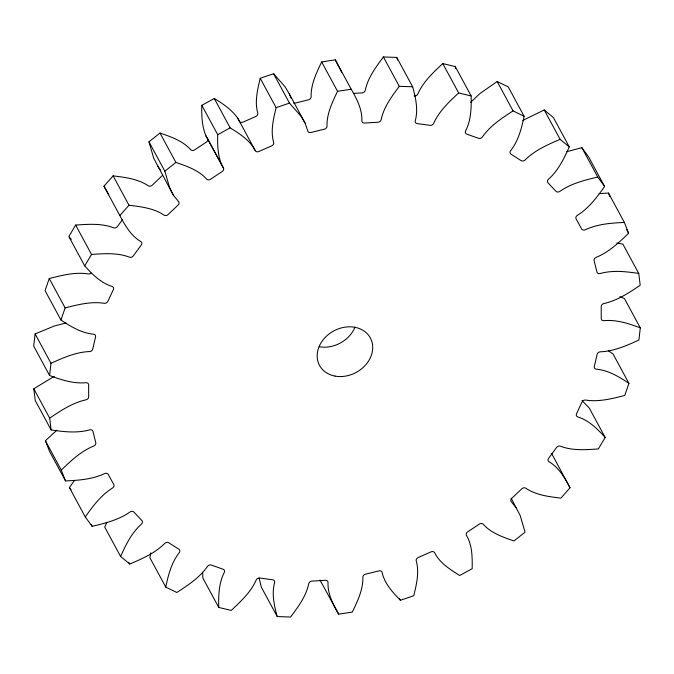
<?xml version="1.0" encoding="UTF-8"?>
<svg xmlns="http://www.w3.org/2000/svg" width="674" height="674" viewBox="0 0 674 674"><rect width="100%" height="100%" fill="white"/><g stroke="black" fill="none" stroke-linecap="round" stroke-linejoin="round"><path stroke-width="1.01" d="M516.57 508.28L511.473 501.945A3.025 2.469 -28.4 0 1 511.836 498.271L521.76 488.844A3.025 2.469 -28.4 0 1 525.872 488.271C536.108 495.188 548.931 496.637 560.903 498.145L570.019 487.791C564.913 477.976 558.948 467.604 549.141 461.85A3.025 2.469 -28.4 0 1 548.644 458.32L556.497 447.561A3.025 2.469 -28.4 0 1 560.532 446.247C572.512 450.83 585.799 449.777 598.36 448.935L605.168 437.451C597.577 429.018 588.983 420.416 577.896 416.945A3.025 2.469 -28.4 0 1 576.556 413.71L581.982 402.083A3.025 2.469 -28.4 0 1 585.757 400.078C598.857 402.134 612.102 398.671 624.747 395.469L628.935 383.363C619.162 376.774 608.437 370.346 596.465 369.183A3.025 2.469 -28.4 0 1 594.35 366.386L597.105 354.406A3.025 2.469 -28.4 0 1 600.467 351.803C614.006 351.289 626.719 345.568 638.901 340.092L640.3 327.884C628.8 323.52 616.499 319.501 604.039 320.656A3.025 2.469 -28.4 0 1 601.242 318.423L601.208 306.611A3.025 2.469 -28.4 0 1 604.005 303.519C617.35 300.57 629.044 292.786 640.207 285.22L638.75 273.45C626.095 271.529 612.809 270.021 600.29 273.492A3.025 2.469 -28.4 0 1 596.928 271.917L594.114 260.779A3.025 2.469 -28.4 0 1 596.22 257.342C608.807 252.177 618.985 242.615 628.606 233.255L624.368 222.437C611.183 223.035 597.476 224.029 585.386 229.741A3.025 2.469 -28.4 0 1 581.603 228.89L576.135 218.924A3.025 2.469 -28.4 0 1 577.449 215.292C588.781 208.207 597.012 197.221 604.612 186.462L597.762 177.068C584.678 180.11 571.122 183.513 559.968 191.315A3.025 2.469 -28.4 0 1 555.932 191.231L548.038 182.873A3.025 2.469 -28.4 0 1 548.526 179.2C558.19 170.556 564.079 158.567 569.269 146.89L560.111 139.333C547.709 144.64 534.853 150.268 525.156 159.907A3.025 2.469 -28.4 0 1 521.044 160.589L511.077 154.203A3.025 2.469 -28.4 0 1 510.698 150.639C518.382 140.799 521.617 128.296 524.119 116.273L513.057 110.881C501.877 118.161 490.192 125.76 482.466 136.873A3.025 2.469 -28.4 0 1 478.456 138.288L466.846 134.16A3.025 2.469 -28.4 0 1 465.624 130.874C471.092 120.183 471.438 107.705 471.143 95.944L458.657 92.953C449.145 101.841 439.094 111.109 433.761 123.232A3.025 2.469 -28.4 0 1 430.037 125.322L417.29 123.62A3.025 2.469 -28.4 0 1 415.285 120.756C418.318 109.559 415.681 97.705 412.648 86.794L399.286 86.331C391.813 96.424 383.767 107.023 381.181 119.568A3.025 2.469 -28.4 0 1 377.895 122.255L364.575 123.047A3.025 2.469 -28.4 0 1 361.862 120.73C362.283 109.382 356.731 98.783 351.196 89.221L337.539 91.302C332.366 102.178 326.679 113.737 327.016 126.055A3.025 2.469 -28.4 0 1 324.312 129.206L311 132.475A3.025 2.469 -28.4 0 1 307.706 130.798L305.103 123.106L289.222 93.737L284.95 86.651L273.585 73.744L260.231 78.285L276.113 107.663C273.408 118.885 270.4 130.992 273.627 142.408A3.025 2.469 -28.4 0 1 271.63 145.879L258.909 151.482A3.025 2.469 -28.4 0 1 255.176 150.521L237.863 118.346C231.856 109.845 223.119 103.762 214.281 98.497L201.821 105.312C201.501 115.574 201.939 126.198 205.882 135.811L223.364 167.902A3.025 2.469 -28.4 0 1 222.159 171.55L210.574 179.233A3.025 2.469 -28.4 0 1 206.564 179.04C198.653 170.168 186.816 166.183 175.88 162.409L159.999 133.039L148.962 141.81L153.748 158.323L173.311 195.089L178.408 201.425A3.025 2.469 -28.4 0 1 178.046 205.098L168.121 214.526A3.025 2.469 -28.4 0 1 164.009 215.099C153.773 208.182 140.95 206.733 128.978 205.225L119.862 215.579C124.968 225.394 130.933 235.765 140.74 241.519A3.025 2.469 -28.4 0 1 141.237 245.05L133.385 255.808A3.025 2.469 -28.4 0 1 129.349 257.131C117.369 252.548 104.082 253.593 91.521 254.443L84.713 265.918C92.304 274.352 100.898 282.954 111.985 286.425A3.025 2.469 -28.4 0 1 113.325 289.66L107.899 301.286A3.025 2.469 -28.4 0 1 104.125 303.292C91.024 301.244 77.78 304.699 65.134 307.908L60.938 320.007C70.719 326.595 81.444 333.023 93.416 334.186A3.025 2.469 -28.4 0 1 95.531 336.983L92.776 348.964A3.025 2.469 -28.4 0 1 89.415 351.567C75.876 352.081 63.162 357.801 50.98 363.286L49.581 375.485C61.081 379.85 73.382 383.868 85.842 382.714A3.025 2.469 -28.4 0 1 88.639 384.947L88.673 396.759A3.025 2.469 -28.4 0 1 85.876 399.851C72.531 402.799 60.837 410.584 49.674 418.15L51.131 429.919C63.786 431.84 77.072 433.348 89.591 429.886A3.025 2.469 -28.4 0 1 92.953 431.461L95.767 442.591A3.025 2.469 -28.4 0 1 93.661 446.028C81.074 451.192 70.896 460.755 61.275 470.115L65.513 480.933C78.698 480.343 92.405 479.34 104.495 473.637A3.025 2.469 -28.4 0 1 108.278 474.479L113.746 484.446A3.025 2.469 -28.4 0 1 112.432 488.086C101.1 495.163 92.869 506.149 85.269 516.907L92.119 526.301C105.203 523.26 118.759 519.856 129.913 512.055A3.025 2.469 -28.4 0 1 133.949 512.139L141.843 520.496A3.025 2.469 -28.4 0 1 141.355 524.178C131.691 532.822 125.802 544.803 120.612 556.48L129.77 564.037C142.172 558.738 155.028 553.11 164.726 543.471A3.025 2.469 -28.4 0 1 168.837 542.789L178.804 549.175A3.025 2.469 -28.4 0 1 179.183 552.731C171.499 562.571 168.264 575.074 165.762 587.096L176.824 592.488C188.004 585.217 199.681 577.61 207.415 566.497A3.025 2.469 -28.4 0 1 211.425 565.082L223.035 569.218A3.025 2.469 -28.4 0 1 224.248 572.496C218.789 583.187 218.443 595.664 218.738 607.426L231.224 610.425C240.736 601.528 250.787 592.261 256.12 580.146A3.025 2.469 -28.4 0 1 259.844 578.048L272.591 579.75A3.025 2.469 -28.4 0 1 274.596 582.614C271.563 593.811 274.2 605.665 277.233 616.575L290.595 617.039C298.068 606.945 306.114 596.347 308.7 583.802A3.025 2.469 -28.4 0 1 311.986 581.123L325.306 580.322A3.025 2.469 -28.4 0 1 328.019 582.639C327.598 593.996 333.15 604.586 338.685 614.157L352.342 612.068C357.515 601.191 363.202 589.632 362.865 577.315A3.025 2.469 -28.4 0 1 365.569 574.164L378.881 570.895A3.025 2.469 -28.4 0 1 382.175 572.571C384.542 583.65 392.715 592.404 400.415 600.256L413.769 595.715C416.473 584.484 419.481 572.378 416.254 560.962A3.025 2.469 -28.4 0 1 418.251 557.491L430.972 551.896A3.025 2.469 -28.4 0 1 434.705 552.849C439.911 563.119 450.215 569.597 459.719 575.503L472.179 568.688C472.314 557.524 472.381 545.367 466.518 535.468A3.025 2.469 -28.4 0 1 467.722 531.82L479.307 524.136A3.025 2.469 -28.4 0 1 483.317 524.33C491.228 533.201 503.065 537.186 514.001 540.961L525.038 532.19L520.252 515.677L511.111 498.179M201.821 105.312L217.702 134.682C217.382 144.944 217.82 155.568 221.763 165.189M65.959 322.998L54.375 325.972L35.099 333.908L33.7 346.116L49.581 375.485M150.85 552.882L149.881 557.727L165.762 587.096M260.231 78.285C257.527 89.516 254.519 101.622 257.746 113.038A3.025 2.469 -28.4 0 1 255.749 116.509L243.028 122.104A3.025 2.469 -28.4 0 1 239.295 121.152L237.863 118.346M91.116 273.113A3.025 2.469 -28.4 0 1 88.243 273.922C75.143 271.866 61.898 275.329 49.253 278.531L45.065 290.637L60.938 320.007M106.787 522.384L104.731 527.11L120.612 556.48M341.659 72.219L335.315 59.843L321.658 61.932C316.485 72.809 310.798 84.368 311.135 96.685A3.025 2.469 -28.4 0 1 308.431 99.836L295.119 103.105A3.025 2.469 -28.4 0 1 293.628 103.173M122.331 219.817L117.503 226.439A3.025 2.469 -28.4 0 1 113.468 227.753C101.488 223.17 88.201 224.223 75.64 225.065L68.832 236.549L84.713 265.918M85.269 516.907L69.388 487.538L74.367 480.621M412.648 86.794L396.767 57.425L383.405 56.961C375.932 67.055 367.886 77.653 365.3 90.198A3.025 2.469 -28.4 0 1 362.014 92.877L353.816 93.374M108.741 194.66L103.981 186.209L113.097 175.855C125.069 177.363 137.892 178.812 148.128 185.729A3.025 2.469 -28.4 0 0 152.24 185.156L162.164 175.729M470.671 102.296L480.09 93.433L497.176 81.512L508.238 86.904L524.119 116.273M65.513 480.933L49.632 451.563L45.394 440.745L56.894 430.197M471.143 95.944L455.262 66.574L442.776 63.575C433.264 72.472 423.213 81.739 417.88 93.855A3.025 2.469 -28.4 0 1 414.156 95.952M173.311 195.089L169.629 187.692L164.844 171.188L175.88 162.409M51.131 429.919L35.25 400.55L33.793 388.78L54.206 376.362M522.746 120.427L544.23 109.963L553.388 117.52L569.269 146.89M217.702 134.682L230.163 127.875C239.666 133.772 249.97 140.251 255.176 150.521M276.113 107.663L289.466 103.114L300.831 116.021L305.103 123.106M566.775 151.684L581.881 147.699L588.731 157.093L604.612 186.462M599.135 193.615L608.487 193.067L624.368 222.437M616.761 243.095L622.869 244.081L638.75 273.45M159.999 133.039C170.935 136.814 182.772 140.799 190.683 149.67A3.025 2.469 -28.4 0 0 194.693 149.864L206.278 142.18A3.025 2.469 -28.4 0 0 207.482 138.532L205.882 135.811M619.81 296.72L624.419 298.515L640.3 327.884M608.352 350.766L613.062 353.993L628.935 383.363M582.007 400.583L589.287 408.082L605.168 437.451M69.447 237.24L71.284 239.321M69.388 487.538L71.099 489.888M157.43 165.72L160.269 169.797M319.998 580.044L338.685 614.157M626.626 229.581L628.606 233.255M581.881 147.699L597.762 177.068M544.23 109.963L560.111 139.333M497.176 81.512L513.057 110.881M442.776 63.575L458.657 92.953M383.405 56.961L399.286 86.331M570.019 487.791L551.652 453.509M335.315 59.843L351.196 89.221M321.658 61.932L337.539 91.302M273.585 73.744L289.466 103.114M214.281 98.497L230.163 127.875M207.482 138.532L223.364 167.902M399.421 598.419L400.415 600.256M148.962 141.81L164.844 171.188M113.097 175.855L128.978 205.225M103.981 186.209L119.862 215.579M75.64 225.065L91.521 254.443M277.233 616.575L261.352 587.206L259.119 578.022M49.253 278.531L65.134 307.908M218.738 607.426L202.857 578.056L202.672 572.361M35.099 333.908L50.98 363.286M128.776 562.2L129.77 564.037M33.793 388.78L49.674 418.15M91.125 524.465L92.119 526.301M45.394 440.745L61.275 470.115M289.222 93.737L291.134 98.311M608.487 193.067L609.894 196.673M396.767 57.425L397.534 60.087M455.262 66.574L455.321 68.47M355.013 327.134A28.889 23.582 -28.4 0 1 319.156 346.722M335.037 376.092A28.889 23.582 -28.4 0 0 372.368 343.656A28.889 23.582 -28.4 0 0 327.421 335.307A28.889 23.582 -28.4 0 0 335.037 376.092"/></g></svg>
